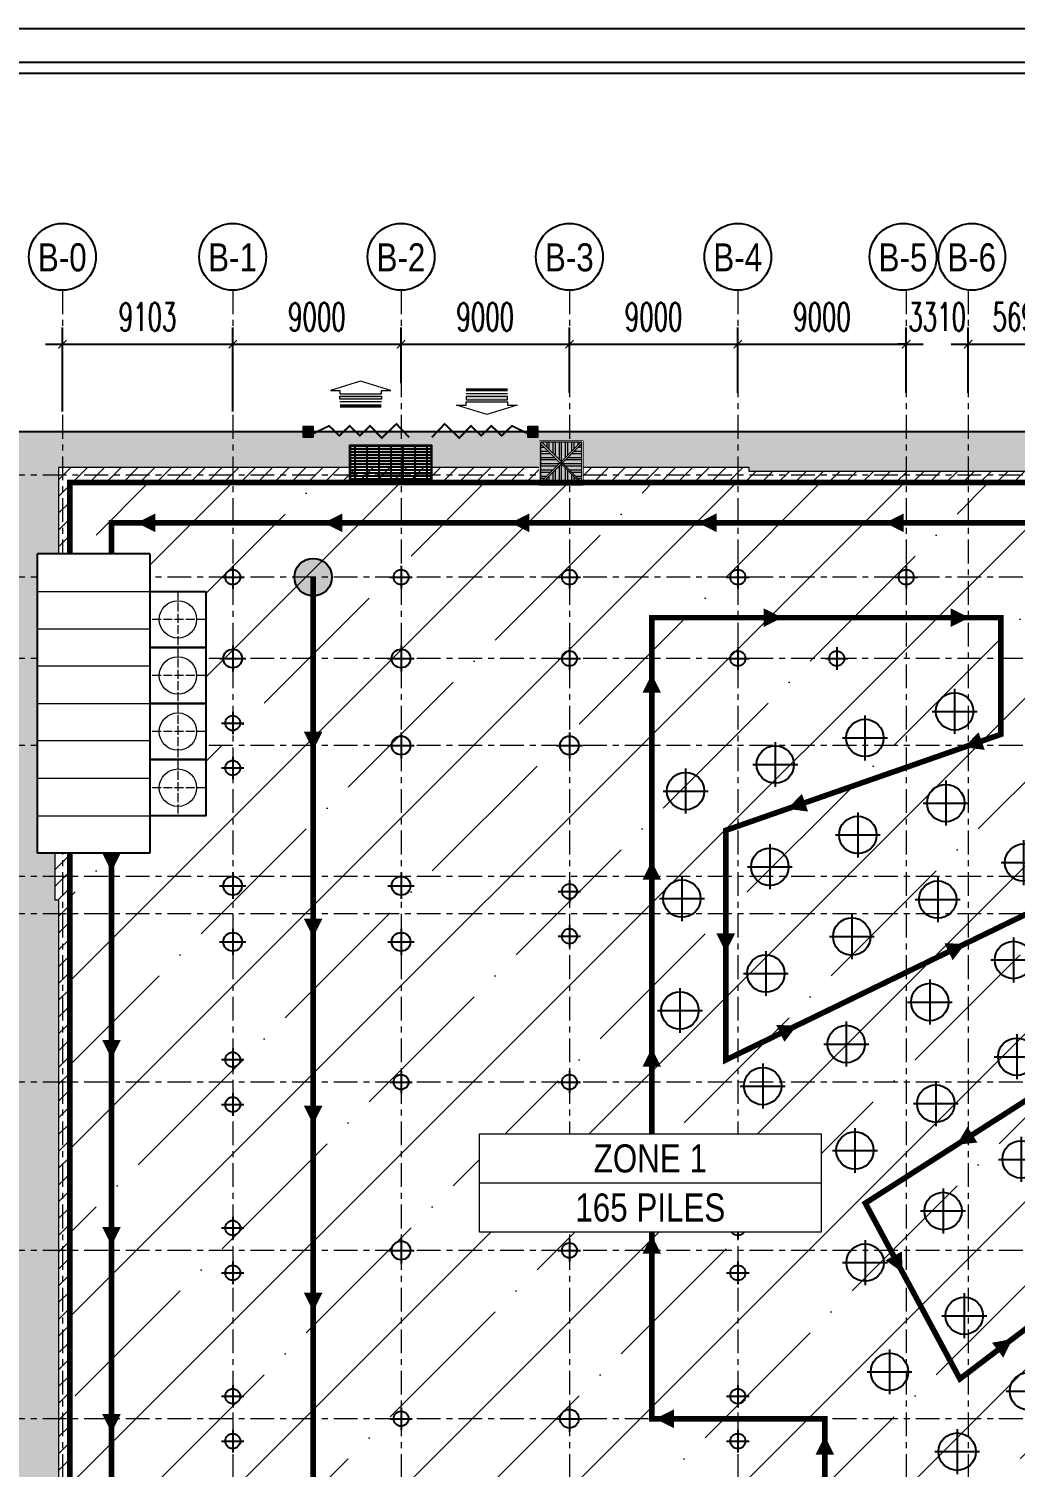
# Model space of a CAD drawing. Header units: millimetres. Extents: x -376071 to 28028791, y -269234 to 29325.
# Drawn here: x -86904 to -34174, y -47595 to 29325 of the extents above; entities that cross this region are included whole.
import ezdxf
from ezdxf.enums import TextEntityAlignment as Align

# ---------------------------------------------------------------- set-up
doc = ezdxf.new("R2010")
doc.units = ezdxf.units.MM
doc.header["$LTSCALE"] = 100
doc.set_wipeout_variables(frame=1)
for name, pattern in [('ACAD_ISO04W100', [30, 24, -3, 0, -3]), ('AUR_Grid Line', [22.225, 12.7, -3.175, 3.175, -3.175]), ('HIDDEN', [0.375, 0.25, -0.125])]:
    doc.linetypes.add(name, pattern=pattern)
doc.layers.add('0 T KY HIEU', color=255, linetype='Continuous', lineweight=9)
doc.layers.add('01. TEXT NOI DUNG', color=7, linetype='Continuous')
doc.styles.add('Arial 0.8', font='arial_0.ttf', dxfattribs={"width": 0.8, "height": 250})
doc.styles.add('DIM', font='vnsimli.shx', dxfattribs={"width": 0.6})
doc.linetypes.add('FENCELINE2', pattern='A,0.25,-0.1,[132,ltypeshp.shx,S=0.1,R=0,X=-0.1,Y=0],-0.1,1', length=1.45)
doc.dimstyles.new('1-100 (x6)', dxfattribs={"dimscale": 600, "dimtxt": 2.5, "dimasz": 0.75, "dimexe": 1.5, "dimexo": 1, "dimgap": 1.2, "dimtad": 1, "dimtoh": 1, "dimdec": 0, "dimzin": 0, "dimdsep": 46, "dimtxsty": 'DIM', "dimblk": 'ARCHTICK', "dimcen": 0.09, "dimdle": 1.5, "dimclrd": 8, "dimclre": 8, "dimclrt": 7, "dimadec": 0, "dimazin": 0, "dimtfac": 1, "dimtdec": 0, "dimtix": 1, "dimtofl": 0, "dimtmove": 0, "dimatfit": 3, "dimfxl": 6, "dimfxlon": 1, "dimtolj": 1, "dimtzin": 0, "dimarcsym": 0})
pattern_1 = [(45, (156703.3, 86475), (-449.0128, 449.0128), [])]
pattern_2 = [(90, (0, 0), (-375, 6e-14), []), (90, (-132.6, 132.6), (-375, 6e-14), [])]
pattern_3 = [(90, (0, 0), (-375, 6e-14), []), (90, (-132.6, 132.6), (-375, 6e-14), [])]
pattern_4 = [(0, (0, 0), (1e-13, 375), []), (0, (132.6, 132.6), (1e-13, 375), [])]

# ---------------------------------------------------------------- blocks, each defined once
blk = doc.blocks.new('_ArchTick')
at = {"color": 0, "linetype": 'ByBlock', "const_width": 0.15}
blk.add_lwpolyline([(-0.5, -0.5), (0.5, 0.5)], dxfattribs=at)
blk = doc.blocks.new('*D111')
at = {"color": 8, "lineweight": -2, "transparency": 16777216}
for p, q in [((0, 95330), (0, 99830)), ((9103, 95330), (9103, 99830)), ((-900, 98930), (10003, 98930))]:
    blk.add_line(p, q, dxfattribs=at)
at = {"layer": 'Defpoints', "color": 0, "lineweight": 0, "transparency": 16777216}
for p in [(9103, 98930), (0, 93113), (9103, 93113)]:
    blk.add_point(p, dxfattribs=at)
at = {"color": 8, "lineweight": -2, "transparency": 16777216, "xscale": 450, "yscale": 450, "zscale": 450, "rotation": 180}
blk.add_blockref('_ArchTick', (0, 98930), dxfattribs=at)
at = {"color": 8, "lineweight": -2, "transparency": 16777216, "xscale": 450, "yscale": 450, "zscale": 450}
blk.add_blockref('_ArchTick', (9103, 98930), dxfattribs=at)
at = {"color": 7, "transparency": 16777216, "insert": (4552, 100400), "char_height": 1500, "attachment_point": 5, "style": 'DIM'}
blk.add_mtext('\\A1;9103', dxfattribs=at)
blk = doc.blocks.new('*D112')
at = {"color": 8, "lineweight": -2, "transparency": 16777216}
for p, q in [((9103, 95330), (9103, 99830)), ((18103, 96846), (18103, 99830)), ((8203, 98930), (19003, 98930))]:
    blk.add_line(p, q, dxfattribs=at)
at = {"layer": 'Defpoints', "color": 0, "lineweight": 0, "transparency": 16777216}
for p in [(18103, 98930), (18103, 96246), (9103, 93113)]:
    blk.add_point(p, dxfattribs=at)
at = {"color": 8, "lineweight": -2, "transparency": 16777216, "xscale": 450, "yscale": 450, "zscale": 450, "rotation": 180}
blk.add_blockref('_ArchTick', (9103, 98930), dxfattribs=at)
at = {"color": 8, "lineweight": -2, "transparency": 16777216, "xscale": 450, "yscale": 450, "zscale": 450}
blk.add_blockref('_ArchTick', (18103, 98930), dxfattribs=at)
at = {"color": 7, "transparency": 16777216, "insert": (13603, 100400), "char_height": 1500, "attachment_point": 5, "style": 'DIM'}
blk.add_mtext('\\A1;9000', dxfattribs=at)
blk = doc.blocks.new('*D113')
at = {"color": 8, "lineweight": -2, "transparency": 16777216}
for p, q in [((18103, 96846), (18103, 99830)), ((27103, 96328), (27103, 99830)), ((17203, 98930), (28003, 98930))]:
    blk.add_line(p, q, dxfattribs=at)
at = {"layer": 'Defpoints', "color": 0, "lineweight": 0, "transparency": 16777216}
for p in [(27103, 98930), (18103, 96246), (27103, 95728)]:
    blk.add_point(p, dxfattribs=at)
at = {"color": 8, "lineweight": -2, "transparency": 16777216, "xscale": 450, "yscale": 450, "zscale": 450, "rotation": 180}
blk.add_blockref('_ArchTick', (18103, 98930), dxfattribs=at)
at = {"color": 8, "lineweight": -2, "transparency": 16777216, "xscale": 450, "yscale": 450, "zscale": 450}
blk.add_blockref('_ArchTick', (27103, 98930), dxfattribs=at)
at = {"color": 7, "transparency": 16777216, "insert": (22603, 100400), "char_height": 1500, "attachment_point": 5, "style": 'DIM'}
blk.add_mtext('\\A1;9000', dxfattribs=at)
blk = doc.blocks.new('*D114')
at = {"color": 8, "lineweight": -2, "transparency": 16777216}
for p, q in [((27103, 96328), (27103, 99830)), ((36103, 96328), (36103, 99830)), ((26203, 98930), (37003, 98930))]:
    blk.add_line(p, q, dxfattribs=at)
at = {"layer": 'Defpoints', "color": 0, "lineweight": 0, "transparency": 16777216}
for p in [(36103, 98930), (27103, 95728), (36103, 95728)]:
    blk.add_point(p, dxfattribs=at)
at = {"color": 8, "lineweight": -2, "transparency": 16777216, "xscale": 450, "yscale": 450, "zscale": 450, "rotation": 180}
blk.add_blockref('_ArchTick', (27103, 98930), dxfattribs=at)
at = {"color": 8, "lineweight": -2, "transparency": 16777216, "xscale": 450, "yscale": 450, "zscale": 450}
blk.add_blockref('_ArchTick', (36103, 98930), dxfattribs=at)
at = {"color": 7, "transparency": 16777216, "insert": (31603, 100400), "char_height": 1500, "attachment_point": 5, "style": 'DIM'}
blk.add_mtext('\\A1;9000', dxfattribs=at)
blk = doc.blocks.new('*D115')
at = {"color": 8, "lineweight": -2, "transparency": 16777216}
for p, q in [((36103, 96328), (36103, 99830)), ((45103, 96328), (45103, 99830)), ((35203, 98930), (46003, 98930))]:
    blk.add_line(p, q, dxfattribs=at)
at = {"layer": 'Defpoints', "color": 0, "lineweight": 0, "transparency": 16777216}
for p in [(45103, 98930), (36103, 95728), (45103, 95728)]:
    blk.add_point(p, dxfattribs=at)
at = {"color": 8, "lineweight": -2, "transparency": 16777216, "xscale": 450, "yscale": 450, "zscale": 450, "rotation": 180}
blk.add_blockref('_ArchTick', (36103, 98930), dxfattribs=at)
at = {"color": 8, "lineweight": -2, "transparency": 16777216, "xscale": 450, "yscale": 450, "zscale": 450}
blk.add_blockref('_ArchTick', (45103, 98930), dxfattribs=at)
at = {"color": 7, "transparency": 16777216, "insert": (40603, 100400), "char_height": 1500, "attachment_point": 5, "style": 'DIM'}
blk.add_mtext('\\A1;9000', dxfattribs=at)
blk = doc.blocks.new('*D116')
at = {"color": 8, "lineweight": -2, "transparency": 16777216}
for p, q in [((45103, 96328), (45103, 99830)), ((48413, 96328), (48413, 99830)), ((45103, 98930), (44653, 98930)), ((48413, 98930), (48863, 98930))]:
    blk.add_line(p, q, dxfattribs=at)
at = {"layer": 'Defpoints', "color": 0, "lineweight": 0, "transparency": 16777216}
for p in [(48413, 98930), (45103, 95728), (48413, 95728)]:
    blk.add_point(p, dxfattribs=at)
at = {"color": 8, "lineweight": -2, "transparency": 16777216, "xscale": 450, "yscale": 450, "zscale": 450}
blk.add_blockref('_ArchTick', (45103, 98930), dxfattribs=at)
at = {"color": 8, "lineweight": -2, "transparency": 16777216, "xscale": 450, "yscale": 450, "zscale": 450, "rotation": 180}
blk.add_blockref('_ArchTick', (48413, 98930), dxfattribs=at)
at = {"color": 7, "transparency": 16777216, "insert": (46758, 100400), "char_height": 1500, "attachment_point": 5, "style": 'DIM'}
blk.add_mtext('\\A1;3310', dxfattribs=at)
blk = doc.blocks.new('*D117')
at = {"color": 8, "lineweight": -2, "transparency": 16777216}
for p, q in [((48413, 96328), (48413, 99830)), ((54103, 96328), (54103, 99830)), ((47513, 98930), (55003, 98930))]:
    blk.add_line(p, q, dxfattribs=at)
at = {"layer": 'Defpoints', "color": 0, "lineweight": 0, "transparency": 16777216}
for p in [(54103, 98930), (48413, 95728), (54103, 95728)]:
    blk.add_point(p, dxfattribs=at)
at = {"color": 8, "lineweight": -2, "transparency": 16777216, "xscale": 450, "yscale": 450, "zscale": 450, "rotation": 180}
blk.add_blockref('_ArchTick', (48413, 98930), dxfattribs=at)
at = {"color": 8, "lineweight": -2, "transparency": 16777216, "xscale": 450, "yscale": 450, "zscale": 450}
blk.add_blockref('_ArchTick', (54103, 98930), dxfattribs=at)
at = {"color": 7, "transparency": 16777216, "insert": (51258, 100400), "char_height": 1500, "attachment_point": 5, "style": 'DIM'}
blk.add_mtext('\\A1;5690', dxfattribs=at)
blk = doc.blocks.new('Pile Round for 02 - MacroMonitored - Ø2000-545968-PILING LAYOUT PLAN')
at = {"color": 1}
for p, q in [((0, 1200), (0, -1200)), ((-1200, 0), (1200, 0))]:
    blk.add_line(p, q, dxfattribs=at)
at = {"color": 7}
blk.add_circle((0, 0), 1000, dxfattribs=at)
blk.add_circle((0, 0), 1000, dxfattribs=at)
blk.add_circle((0, 0), 1000, dxfattribs=at)
blk = doc.blocks.new('Pile Round for 02 - MacroMonitored - Ø1000-545971-PILING LAYOUT PLAN')
at = {"color": 1}
for p, q in [((0, 700), (0, -700)), ((-700, 0), (700, 0))]:
    blk.add_line(p, q, dxfattribs=at)
at = {"color": 7}
blk.add_circle((0, 0), 500, dxfattribs=at)
blk.add_circle((0, 0), 500, dxfattribs=at)
blk.add_circle((0, 0), 500, dxfattribs=at)
blk = doc.blocks.new('d800')
at = {"color": 1}
for p, q in [((-600, 0), (600, 0)), ((0, 600), (0, -600))]:
    blk.add_line(p, q, dxfattribs=at)
at = {"color": 7}
blk.add_circle((0, 0), 400, dxfattribs=at)
blk = doc.blocks.new('MB COC')
for p in [(9103, 86475), (18103, 86475), (27103, 86475), (36103, 86475), (45103, 86475), (27103, 82126), (36103, 82126), (41389, 82126), (9103, 78675), (9103, 76275), (27103, 69675), (27103, 67275), (9103, 60675), (18103, 59475), (27103, 59475), (9103, 58275), (9103, 51675), (36103, 51675), (27103, 50475), (9103, 49275), (36103, 49275), (9103, 42675), (36103, 42675), (18103, 41475), (9103, 40275), (36103, 40275)]:
    blk.add_blockref('d800', p)
at = {"lineweight": 9}
for name, p in [('Pile Round for 02 - MacroMonitored - Ø1000-545971-PILING LAYOUT PLAN', (9103, 82126)), ('Pile Round for 02 - MacroMonitored - Ø1000-545971-PILING LAYOUT PLAN', (18103, 82126)), ('Pile Round for 02 - MacroMonitored - Ø2000-545968-PILING LAYOUT PLAN', (47694, 79298)), ('Pile Round for 02 - MacroMonitored - Ø2000-545968-PILING LAYOUT PLAN', (42900, 77878)), ('Pile Round for 02 - MacroMonitored - Ø1000-545971-PILING LAYOUT PLAN', (18103, 77475)), ('Pile Round for 02 - MacroMonitored - Ø1000-545971-PILING LAYOUT PLAN', (27103, 77475)), ('Pile Round for 02 - MacroMonitored - Ø2000-545968-PILING LAYOUT PLAN', (38106, 76457)), ('Pile Round for 02 - MacroMonitored - Ø2000-545968-PILING LAYOUT PLAN', (33312, 75036)), ('Pile Round for 02 - MacroMonitored - Ø2000-545968-PILING LAYOUT PLAN', (47220, 74394)), ('Pile Round for 02 - MacroMonitored - Ø2000-545968-PILING LAYOUT PLAN', (42519, 72692)), ('Pile Round for 02 - MacroMonitored - Ø2000-545968-PILING LAYOUT PLAN', (51380, 71212)), ('Pile Round for 02 - MacroMonitored - Ø2000-545968-PILING LAYOUT PLAN', (37817, 70989)), ('Pile Round for 02 - MacroMonitored - Ø1000-545971-PILING LAYOUT PLAN', (9103, 69975)), ('Pile Round for 02 - MacroMonitored - Ø1000-545971-PILING LAYOUT PLAN', (18103, 69975)), ('Pile Round for 02 - MacroMonitored - Ø2000-545968-PILING LAYOUT PLAN', (33116, 69287)), ('Pile Round for 02 - MacroMonitored - Ø2000-545968-PILING LAYOUT PLAN', (46788, 69235)), ('Pile Round for 02 - MacroMonitored - Ø2000-545968-PILING LAYOUT PLAN', (42196, 67257)), ('Pile Round for 02 - MacroMonitored - Ø1000-545971-PILING LAYOUT PLAN', (9103, 66975)), ('Pile Round for 02 - MacroMonitored - Ø1000-545971-PILING LAYOUT PLAN', (18103, 66975)), ('Pile Round for 02 - MacroMonitored - Ø2000-545968-PILING LAYOUT PLAN', (50834, 66004)), ('Pile Round for 02 - MacroMonitored - Ø2000-545968-PILING LAYOUT PLAN', (37604, 65279)), ('Pile Round for 02 - MacroMonitored - Ø2000-545968-PILING LAYOUT PLAN', (46367, 63757)), ('Pile Round for 02 - MacroMonitored - Ø2000-545968-PILING LAYOUT PLAN', (33012, 63301)), ('Pile Round for 02 - MacroMonitored - Ø2000-545968-PILING LAYOUT PLAN', (41900, 61511)), ('Pile Round for 02 - MacroMonitored - Ø2000-545968-PILING LAYOUT PLAN', (51015, 60830)), ('Pile Round for 02 - MacroMonitored - Ø2000-545968-PILING LAYOUT PLAN', (37433, 59264)), ('Pile Round for 02 - MacroMonitored - Ø2000-545968-PILING LAYOUT PLAN', (46689, 58322)), ('Pile Round for 02 - MacroMonitored - Ø2000-545968-PILING LAYOUT PLAN', (42363, 55815)), ('Pile Round for 02 - MacroMonitored - Ø2000-545968-PILING LAYOUT PLAN', (51245, 55341)), ('Pile Round for 02 - MacroMonitored - Ø2000-545968-PILING LAYOUT PLAN', (38037, 53308)), ('Pile Round for 02 - MacroMonitored - Ø2000-545968-PILING LAYOUT PLAN', (47075, 52582)), ('Pile Round for 02 - MacroMonitored - Ø1000-545971-PILING LAYOUT PLAN', (18103, 50475)), ('Pile Round for 02 - MacroMonitored - Ø2000-545968-PILING LAYOUT PLAN', (42906, 49822)), ('Pile Round for 02 - MacroMonitored - Ø2000-545968-PILING LAYOUT PLAN', (48210, 46981)), ('Pile Round for 02 - MacroMonitored - Ø2000-545968-PILING LAYOUT PLAN', (44211, 43979)), ('Pile Round for 02 - MacroMonitored - Ø2000-545968-PILING LAYOUT PLAN', (51642, 42946)), ('Pile Round for 02 - MacroMonitored - Ø1000-545971-PILING LAYOUT PLAN', (27103, 41475)), ('Pile Round for 02 - MacroMonitored - Ø2000-545968-PILING LAYOUT PLAN', (47828, 39713))]:
    blk.add_blockref(name, p, dxfattribs=at)
blk = doc.blocks.new('xilo1')
at = {"color": 177, "true_color": 0x293189}
blk.add_wipeout([(-134061, -557802), (-122061, -557802), (-122061, -560802), (-134061, -560802)], dxfattribs=at).translate(0, 0, 2472)
at = {"color": 177, "linetype": 'ACAD_ISO04W100', "lineweight": 0, "ltscale": 0.2, "true_color": 0x293189}
for p, q in [((-132561, -557802, 2472), (-132561, -560802, 2472)), ((-129561, -557802, 2472), (-129561, -560802, 2472)), ((-126561, -557802, 2472), (-126561, -560802, 2472)), ((-123561, -557802, 2472), (-123561, -560802, 2472)), ((-134061, -559302, 2472), (-131061, -559302, 2472)), ((-131061, -559302, 2472), (-128061, -559302, 2472)), ((-128061, -559302, 2472), (-125061, -559302, 2472)), ((-125061, -559302, 2472), (-122061, -559302, 2472))]:
    blk.add_line(p, q, dxfattribs=at)
at = {"color": 177, "true_color": 0x293189, "elevation": 2472}
for points in [[(-134061, -557802), (-131061, -557802), (-131061, -560802), (-134061, -560802)], [(-131061, -557802), (-128061, -557802), (-128061, -560802), (-131061, -560802)], [(-128061, -557802), (-125061, -557802), (-125061, -560802), (-128061, -560802)], [(-125061, -557802), (-122061, -557802), (-122061, -560802), (-125061, -560802)]]:
    blk.add_lwpolyline(points, close=True, dxfattribs=at)
at = {"color": 177, "lineweight": 0, "true_color": 0x293189}
for centre in [(-132561, -559302, 2472), (-129561, -559302, 2472), (-126561, -559302, 2472), (-123561, -559302, 2472)]:
    blk.add_circle(centre, 1000, dxfattribs=at)
blk = doc.blocks.new('tank01')
at = {"color": 177, "true_color": 0x293189}
blk.add_wipeout([(583540.049, 2323781.844), (583552.819, 2323791.483), (583556.434, 2323786.694), (583543.663, 2323777.055)], dxfattribs=at)
for p, q in [((583540.049, 2323781.844), (583552.819, 2323791.483)), ((583552.819, 2323791.483), (583556.434, 2323786.694)), ((583556.434, 2323786.694), (583543.663, 2323777.055)), ((583540.049, 2323781.844), (583543.663, 2323777.055))]:
    blk.add_line(p, q, dxfattribs=at)
at = {"color": 177, "lineweight": 0, "true_color": 0x293189}
for p, q in [((583554.837, 2323785.489), (583551.223, 2323790.278)), ((583549.626, 2323789.073), (583553.241, 2323784.284)), ((583548.03, 2323787.868), (583551.645, 2323783.079)), ((583550.048, 2323781.874), (583546.434, 2323786.663)), ((583544.838, 2323785.458), (583548.452, 2323780.669)), ((583546.856, 2323779.465), (583543.241, 2323784.253)), ((583545.26, 2323778.26), (583541.645, 2323783.049))]:
    blk.add_line(p, q, dxfattribs=at)
blk = doc.blocks.new('MB TV')
at = {"lineweight": 0}
h = blk.add_hatch(dxfattribs=at)
h.set_pattern_fill('ANSI31', color=8, scale=200, style=0)
h.set_pattern_definition(pattern_1)
h.paths.add_polyline_path([(400, 86013), (400, 92334), (-200, 92334), (-200, 86013)], flags=0)
h = blk.add_hatch(dxfattribs=at)
h.set_pattern_fill('ANSI31', color=8, scale=200, style=0)
h.set_pattern_definition(pattern_1)
h.paths.add_polyline_path([(22140, 91534), (36702, 91534), (36702, 92334), (400, 92334), (400, 91534), (13500, 91534)], flags=0)
h = blk.add_hatch(dxfattribs=at)
h.set_pattern_fill('ANSI31', color=8, scale=200, style=0)
h.set_pattern_definition(pattern_1)
h.paths.add_polyline_path([(99903, 91534), (165803, 91534), (165803, 92134), (36702, 92134), (36702, 91534), (91262, 91534)], flags=0)
h = blk.add_hatch(dxfattribs=at)
h.set_pattern_fill('ANSI31', color=8, scale=200, style=0)
h.set_pattern_definition(pattern_1)
h.paths.add_polyline_path([(-400, 69213), (400, 69213), (400, 86013), (-400, 86013), (-400, 80507)], flags=0)
h = blk.add_hatch(dxfattribs=at)
h.set_pattern_fill('ANSI31', color=8, scale=200, style=0)
h.set_pattern_definition(pattern_1)
h.paths.add_polyline_path([(400, 21808), (400, 69213), (-200, 69213), (-200, 21808)], flags=0)
at = {"color": 7, "lineweight": 5}
for points in [[(162399, -197), (166403, 3808), (166403, 46446), (166603, 46446), (166603, 77253), (166403, 77253), (166403, 92134), (36702, 92134), (36702, 92334), (-200, 92334), (-200, 86013), (-400, 86013), (-400, 69213), (-200, 69213), (-200, 21808), (28202, 21808), (28202, 21608), (52834, 21608), (55600, 18842), (55600, -197)], [(56400, 403), (56400, 19174), (53166, 22408), (400, 22408), (400, 91534), (165803, 91534), (165803, 4056), (162151, 403)]]:
    blk.add_lwpolyline(points, close=True, dxfattribs=at)
blk = doc.blocks.new('fsdfsdfsf')
at = {"linetype": 'Continuous', "ltscale": 10}
h = blk.add_hatch(dxfattribs=at)
h.set_pattern_fill('GRATE', color=8, scale=7000, style=0)
h.set_pattern_definition([(9e-14, (-556288.43, 1606329.62), (-3e-13, 218.75), []), (90, (-556288.4, 1606329.6), (-875, -1e-12), [])])
h.paths.add_polyline_path([(-345248, 915482), (-345248, 913041), (-339307, 913041), (-339307, 915482)])
at = {"color": 150}
for points in [[(-345277, 915511), (-345277, 913011), (-339277, 913011), (-339277, 915511)], [(-345248, 915482), (-345248, 913041), (-339307, 913041), (-339307, 915482)]]:
    blk.add_lwpolyline(points, close=True, dxfattribs=at)
blk = doc.blocks.new('T MUI TEN GATE')
at = {"layer": '0 T KY HIEU', "ltscale": 2000, "true_color": 0xff0505}
blk.add_hatch(color=1, dxfattribs=at).paths.add_polyline_path([(374812, 297915), (374812, 298224), (378999, 298224), (378999, 297915)])
at = {"layer": '0 T KY HIEU', "color": 1, "ltscale": 60, "true_color": 0xff0505}
blk.add_line((374812, 298517), (379013, 298517), dxfattribs=at)
at = {"layer": '0 T KY HIEU', "color": 1, "ltscale": 60, "true_color": 0xff0505, "const_width": 311}
blk.add_lwpolyline([(374812, 298925), (379010, 298925)], dxfattribs=at)
at = {"layer": '0 T KY HIEU', "color": 1, "ltscale": 2000, "true_color": 0xff0505}
for points in [[(373843, 297367), (376912, 296411), (379969, 297367), (378999, 297367), (378999, 297704), (374812, 297704), (374812, 297367), (373843, 297367)], [(374812, 297915), (374812, 298224), (378999, 298224), (378999, 297915), (374812, 297915)]]:
    blk.add_lwpolyline(points, dxfattribs=at)
blk = doc.blocks.new('T P BAO VE')
at = {"color": 7, "lineweight": 0}
blk.add_lwpolyline([(-1325, 425), (1325, 425), (1325, 3075), (-1325, 3075)], close=True, dxfattribs=at)
at = {"lineweight": 0}
blk.add_wipeout([(-1325, 425), (1325, 425), (1325, 3075), (-1325, 3075)], dxfattribs=at)
h = blk.add_hatch(dxfattribs=at)
h.set_pattern_fill('STEEL', color=8, scale=3000, angle=315, style=0)
h.set_pattern_definition([(0, (0, 0), (1e-13, 375), []), (0, (132.6, 132.6), (1e-13, 375), [])])
h.paths.add_polyline_path([(71, 1750), (1250, 571), (1250, 2929)])
h.paths.add_polyline_path([(-1250, 2929), (-1250, 571), (-71, 1750)])
h = blk.add_hatch(color=4, dxfattribs=at)
h.set_gradient(color1=(153, 0, 0), one_color=1, tint=1, name='CURVED')
h.paths.add_polyline_path([(-1250, 2929), (-1250, 571), (-71, 1750)])
h = blk.add_hatch(dxfattribs=at)
h.set_pattern_fill('STEEL', color=8, scale=3000, angle=315, style=0)
h.set_pattern_definition(pattern_4)
h.paths.add_polyline_path([(71, 1750), (1250, 571), (1250, 2929)])
h.paths.add_polyline_path([(-1250, 2929), (-1250, 571), (-71, 1750)])
h = blk.add_hatch(dxfattribs=at)
h.set_pattern_fill('STEEL', color=8, scale=3000, angle=315, style=0)
h.set_pattern_definition(pattern_4)
h.paths.add_polyline_path([(71, 1750), (1250, 571), (1250, 2929)])
h.paths.add_polyline_path([(-1250, 2929), (-1250, 571), (-71, 1750)])
h = blk.add_hatch(dxfattribs=at)
h.set_pattern_fill('STEEL', color=8, scale=3000, angle=45, style=0)
h.set_pattern_definition(pattern_2)
h.paths.add_polyline_path([(0, 1821), (1179, 3000), (-1179, 3000)])
h = blk.add_hatch(color=4, dxfattribs=at)
h.set_gradient(color1=(153, 0, 0), one_color=1, tint=1, name='CURVED')
h.paths.add_polyline_path([(1179, 3000), (-1179, 3000), (0, 1821)])
h = blk.add_hatch(dxfattribs=at)
h.set_pattern_fill('STEEL', color=8, scale=3000, angle=45, style=0)
h.set_pattern_definition(pattern_3)
h.paths.add_polyline_path([(0, 1821), (1179, 3000), (-1179, 3000)])
h = blk.add_hatch(dxfattribs=at)
h.set_pattern_fill('STEEL', color=8, scale=3000, angle=45, style=0)
h.set_pattern_definition(pattern_3)
h.paths.add_polyline_path([(0, 1821), (1179, 3000), (-1179, 3000)])
h = blk.add_hatch(color=4, dxfattribs=at)
h.set_gradient(color1=(153, 0, 0), one_color=1, tint=1, name='CURVED')
h.paths.add_polyline_path([(1250, 2929), (71, 1750), (1250, 571)])
h = blk.add_hatch(dxfattribs=at)
h.set_pattern_fill('STEEL', color=8, scale=3000, angle=45, style=0)
h.set_pattern_definition(pattern_2)
h.paths.add_polyline_path([(-1179, 500), (1179, 500), (0, 1679)])
h = blk.add_hatch(color=4, dxfattribs=at)
h.set_gradient(color1=(153, 0, 0), one_color=1, tint=1, name='CURVED')
h.paths.add_polyline_path([(0, 1679), (-1179, 500), (1179, 500)])
h = blk.add_hatch(dxfattribs=at)
h.set_pattern_fill('STEEL', color=8, scale=3000, angle=45, style=0)
h.set_pattern_definition(pattern_3)
h.paths.add_polyline_path([(-1179, 500), (1179, 500), (0, 1679)])
h = blk.add_hatch(dxfattribs=at)
h.set_pattern_fill('STEEL', color=8, scale=3000, angle=45, style=0)
h.set_pattern_definition(pattern_3)
h.paths.add_polyline_path([(-1179, 500), (1179, 500), (0, 1679)])
at = {"color": 7, "lineweight": 0}
for p, q in [((1179, 3000), (-1250, 571)), ((1179, 3000), (-1250, 571)), ((1179, 3000), (-1250, 571)), ((-1250, 2929), (1179, 500)), ((-1250, 2929), (1179, 500)), ((-1250, 2929), (1179, 500)), ((-1179, 3000), (1250, 571)), ((-1179, 3000), (1250, 571)), ((-1179, 3000), (1250, 571)), ((1250, 2929), (-1179, 500)), ((1250, 2929), (-1179, 500)), ((1250, 2929), (-1179, 500))]:
    blk.add_line(p, q, dxfattribs=at)
at = {"color": 8, "lineweight": 0}
for p, q in [((-71, 1750), (71, 1750)), ((-71, 1750), (71, 1750)), ((-71, 1750), (71, 1750)), ((0, 1821), (0, 1679)), ((0, 1821), (0, 1679)), ((0, 1821), (0, 1679))]:
    blk.add_line(p, q, dxfattribs=at)
at = {"color": 7, "lineweight": 0}
blk.add_lwpolyline([(-1250, 500), (1250, 500), (1250, 3000), (-1250, 3000)], close=True, dxfattribs=at)
blk.add_lwpolyline([(-1250, 500), (1250, 500), (1250, 3000), (-1250, 3000)], close=True, dxfattribs=at)
blk.add_lwpolyline([(-1250, 500), (1250, 500), (1250, 3000), (-1250, 3000)], close=True, dxfattribs=at)
blk = doc.blocks.new('Cong ra vao')
at = {"linetype": 'Continuous', "true_color": 0xff0505}
for points in [[(29059, -31148), (28521, -31148), (28521, -31686), (29059, -31686)], [(41060, -31148), (40521, -31148), (40521, -31686), (41060, -31686)]]:
    blk.add_hatch(color=1, dxfattribs=at).paths.add_polyline_path(points)
at = {"color": 1, "linetype": 'Continuous', "true_color": 0xff0505, "elevation": 0}
for points in [[(29059, -31148), (28521, -31148), (28521, -31686), (29059, -31686)], [(28521, -31686), (29059, -31686), (29059, -31148), (28521, -31148)], [(41060, -31148), (40521, -31148), (40521, -31686), (41060, -31686)], [(40521, -31686), (41060, -31686), (41060, -31148), (40521, -31148)]]:
    blk.add_lwpolyline(points, close=True, dxfattribs=at)
at = {"color": 1, "linetype": 'Continuous', "true_color": 0xff0505, "const_width": 100, "elevation": 0}
for points in [[(29059, -31516), (29904, -31104), (30452, -31629), (31000, -31104), (31548, -31629), (32096, -31104), (32718, -31754), (33502, -31003), (34184, -31716), (34184, -31716), (34184, -31716), (34184, -31716), (34184, -31716)], [(40521, -31516), (39677, -31104), (39128, -31629), (38580, -31104), (38032, -31629), (37484, -31104), (36862, -31754), (36078, -31003), (35396, -31716), (35396, -31716), (35396, -31716), (35396, -31716), (35396, -31716)]]:
    blk.add_lwpolyline(points, dxfattribs=at)
at = {"yscale": 0.527888848040613, "zscale": 0.527888848040613}
for p, xscale, rotation in [((230556, 127757), 0.527888848040613, 180.0000000000003), ((237300, -186971), -0.527888848040613, 359.9999999999997)]:
    blk.add_blockref('T MUI TEN GATE', p, dxfattribs=dict(at, xscale=xscale, rotation=rotation))
at = {"color": 7, "xscale": 0.7333333226576169, "yscale": 0.7333333226576169, "zscale": 0.7333333226576169, "rotation": 180.0000000000017}
blk.add_blockref('fsdfsdfsf', (-217803, 637393, 0), dxfattribs=at)
at = {"xscale": 0.8819090608653201, "yscale": 0.8819090608653201, "zscale": 0.8819090608653201, "rotation": 270}
blk.add_blockref('T P BAO VE', (40772, -33086, 0), dxfattribs=at)
blk = doc.blocks.new('cong hang rao')
at = {"color": 5, "linetype": 'FENCELINE2', "ltscale": 50}
blk.add_lwpolyline([(168606, 94253), (-2398, 94253), (-2398, 19604), (53600, 19608), (53602, -2400), (168606, -2400)], close=True, dxfattribs=at)
blk.add_blockref('Cong ra vao', (-15648, 125670, 0))
blk = doc.blocks.new('*U27')
at = {"color": 6}
blk.add_lwpolyline([(0, 0, 1000, 0, 0), (1000, 0, 0, 0, 0)], format="xyseb", dxfattribs=at)
blk = doc.blocks.new('*U28')
at = {"color": 0, "linetype": 'ByBlock', "lineweight": -2, "transparency": 16777216}
for p, rotation in [((-80141, 2907), 180), ((-70141, 2907), 180), ((-60141, 2907), 180), ((-50141, 2907), 180), ((-40141, 2907), 180), ((-82484, -4750), 269.9999999999999), ((-82484, -14750), 269.9999999999999), ((-82484, -24750), 269.9999999999999), ((-82484, -34750), 269.9999999999999), ((-82484, -44750), 269.9999999999999)]:
    blk.add_blockref('*U27', p, dxfattribs=dict(at, rotation=rotation))
blk = doc.blocks.new('*U31')
at = {"color": 1}
blk.add_lwpolyline([(932, 0, 1000, 0, 0), (-68, 0, 0, 0, 0)], format="xyseb", dxfattribs=at)
blk = doc.blocks.new('*U32')
at = {"color": 0, "linetype": 'ByBlock', "lineweight": -2, "transparency": 16777216}
for p, rotation in [((-46688, -2166), 180), ((-36688, -2166), 180), ((-53603, -5251), 270.0000000000001), ((-71702, -9191), 89.99999999999993), ((-36849, -9072), 19.24000133490424), ((-46291, -12367), 19.24000133490424), ((-53603, -15251), 270.0000000000001), ((-71702, -19191), 89.99999999999993), ((-49645, -19985), 90.00000000000011), ((-36898, -19626), 205.9002890305396), ((-45894, -23994), 205.9002890305396), ((-53603, -25251), 270.0000000000001), ((-71702, -29191), 89.99999999999993), ((-37247, -30314), 32.60475335640791), ((-53603, -35251), 270.0000000000001), ((-40229, -37114), 118.2936910019328), ((-71702, -39191), 89.99999999999993), ((-34374, -40773), 217.2524611063078), ((-44351, -45999), 269.9999999999999)]:
    blk.add_blockref('*U31', p, dxfattribs=dict(at, rotation=rotation))
blk.add_blockref('*U31', (-53352, -45000), dxfattribs=at)
blk = doc.blocks.new('Tag')
at = {"lineweight": 0, "ltscale": 2000}
blk.add_wipeout([(-2500, 4200), (12100, 4200), (12100, 0), (-2500, 0)], dxfattribs=at)
blk.add_line((-2500, 2100), (12100, 2100), dxfattribs=at)
blk.add_line((-2500, 2100), (12100, 2100), dxfattribs=at)
blk.add_line((-2500, 2100), (12100, 2100), dxfattribs=at)
blk.add_lwpolyline([(-2500, 4200), (12100, 4200), (12100, 0), (-2500, 0)], close=True, dxfattribs=at)
at = {"ltscale": 2000, "style": 'Arial 0.8', "width": 0.8}
for tag, p in [('TENCAUKIEN', (4800, 3150)), ('SOHIEU', (4800, 1050))]:
    blk.add_attdef(tag, text='', height=1200, dxfattribs=at).set_placement(p, align=Align.MIDDLE_CENTER)
blk = doc.blocks.new('Khung A3 COR3')
at = {"ltscale": 2000}
for points in [[(420, 0), (420, 297), (0, 297), (0, 0)], [(417, 3), (417, 294), (3, 294), (3, 3)], [(365, 4), (365, 293), (4, 293), (4, 4)]]:
    blk.add_lwpolyline(points, close=True, dxfattribs=at)
at = {"style": 'Arial 0.8', "width": 0.8}
blk.add_attdef('TENBANVE_001', (387.9, 33.5), '', height=2.5, dxfattribs=at)
blk.add_attdef('SOHIEU', text='', height=2.5, dxfattribs=at).set_placement((391, 7.25), align=Align.MIDDLE_CENTER)
blk = doc.blocks.new('GRID')
at = {"color": 8, "linetype": 'AUR_Grid Line', "lineweight": 0}
for p, q in [((0, 101816.4), (0, -11839.9)), ((9103.2, 101816.4), (9103.2, -11839.9)), ((18103.3, 101816.4), (18103.3, -11839.9)), ((27103.3, 101816.4), (27103.3, -11839.9)), ((36103.3, 101816.4), (36103.3, -11839.9)), ((45103.3, 101816.4), (45103.3, -11839.9)), ((48413.3, 101816.4), (48413.3, -11839.9)), ((175793.1, 91938), (-10486.6, 91938)), ((175793.1, 86475), (-10486.6, 86475)), ((175792.1, 82125.2), (-10487.6, 82125.2)), ((175793.1, 77475), (-10486.6, 77475)), ((175793.1, 70475), (-10486.6, 70475)), ((175793.1, 68475), (-10486.6, 68475)), ((175793.1, 59475), (-10486.6, 59475)), ((175793.1, 50475), (-10486.6, 50475)), ((175793.1, 41475), (-10486.6, 41475))]:
    blk.add_line(p, q, dxfattribs=at)
at = {"color": 7}
for centre in [(0, 103604.8), (9103.2, 103604.8), (18103.3, 103604.8), (27103.3, 103604.8), (36103.3, 103604.8), (44938.8, 103604.8), (48610.8, 103604.8)]:
    blk.add_circle(centre, 1788.4, dxfattribs=at)
at = {"layer": '01. TEXT NOI DUNG', "color": 7, "char_height": 1500, "width": 3132, "attachment_point": 2, "line_spacing_factor": 0.968573, "style": 'Arial 0.8'}
for s, insert in [('B-0', (-6.1, 104328.5)), ('B-1', (9097, 104328.5)), ('B-2', (18097.2, 104328.5)), ('B-3', (27097.2, 104328.5)), ('B-4', (36097.2, 104328.5)), ('B-5', (44932.6, 104328.5)), ('B-6', (48604.6, 104328.5))]:
    blk.add_mtext(s, dxfattribs=dict(at, insert=insert))
dim = blk.add_linear_dim(base=(9103.2, 98930), p1=(0, 93112.9), p2=(9103.2, 93112.9), dimstyle='1-100 (x6)')
dim.commit()
dim.dimension.update_dxf_attribs({"geometry": '*D111', "text_midpoint": (4551.6, 100400)})
for base, p1, p2, picture, middle in [((18103.3, 98930), (9103.2, 93112.9), (18103.3, 96245.8), '*D112', (13603.2, 100400)), ((27103.3, 98930), (18103.3, 96245.8), (27103.3, 95728.1), '*D113', (22603.3, 100400)), ((36103.3, 98930), (27103.3, 95728.1), (36103.3, 95728.1), '*D114', (31603.3, 100400)), ((45103.3, 98930), (36103.3, 95728.1), (45103.3, 95728.1), '*D115', (40603.3, 100400)), ((48413.3, 98930), (45103.3, 95728.1), (48413.3, 95728.1), '*D116', (46758.3, 100400)), ((54103.3, 98930), (48413.3, 95728.1), (54103.3, 95728.1), '*D117', (51258.3, 100400))]:
    dim = blk.add_linear_dim(base=base, p1=p1, p2=p2, dimstyle='1-100 (x6)', override={"dimtmove": 1})
    dim.commit()
    dim.dimension.update_dxf_attribs({"geometry": picture, "text_midpoint": middle})

msp = doc.modelspace()

# ---------------------------------------------------------------- hatches: boundary and pattern name
h = msp.add_hatch()
h.set_pattern_fill('AR-HBONE', color=8, scale=10)
h.set_pattern_definition([(45, (-171672.8, 199586.2), (1e-13, 1436.841), [3048, -1016]), (135, (-170954.4, 200304.7), (1e-13, 1436.841), [3048, -1016])])
h.paths.add_polyline_path([(77292.8, -86671.5), (81296.9, -82667.4), (81296.9, -40028.9), (81496.9, -40028.9), (81496.9, -9221.5), (81296.9, -9221.5), (81296.9, 5659.3), (-48404.8, 5659.3), (-48404.8, 5859.3), (-85306.4, 5859.3), (-85306.4, -461.5), (-85506.4, -461.5), (-85506.4, -17261.5), (-85306.4, -17261.5), (-85306.4, -64667), (-56904.5, -64667), (-56904.5, -64867), (-32272.1, -64867), (-29506.4, -67632.7), (-29506.4, -86671.5)], flags=16)
h.paths.add_polyline_path([(83499.1, 7778.5), (-87504.8, 7778.5), (-87504.8, -66871.2), (-31506.5, -66866.7), (-31504.1, -88875.2), (83499.1, -88875.2)])

# ---------------------------------------------------------------- block references
for name in ['GRID', 'MB TV']:
    msp.add_blockref(name, (-85106.4, -86475))
at = {"color": 0}
msp.add_blockref('MB COC', (-85106.4, -86475), dxfattribs=at)

# ---------------------------------------------------------------- next in the draw order: block references
at = {"linetype": 'Continuous'}
msp.add_blockref('cong hang rao', (-85106.4, -86475), dxfattribs=at)

# ---------------------------------------------------------------- next in the draw order: hatches: boundary and pattern name
at = {"lineweight": 0, "transparency": 33554559}
h = msp.add_hatch(dxfattribs=at)
h.set_pattern_fill('ANSI35', color=1, scale=1000)
h.set_pattern_definition([(45, (71597, 0), (-4490.13, 4490.13), []), (45, (76087, 0), (-4490.13, 4490.13), [7937.5, -1587.5, 0, -1587.5])])
h.paths.add_polyline_path([(-23428.6, 5059.3), (-84706.4, 5059.3), (-84706.4, -64067), (-31940.7, -64067), (-28706.4, -67301.3), (-28706.4, -86071.5), (48125.9, -86071.5), (48125.9, -60974.3), (27160.3, -36000), (13996.9, -49748.8), (-23428.6, -23038.4)])
h = msp.add_hatch(color=1)
h.dxf.hatch_style = 1
edge = h.paths.add_edge_path()
edge.add_arc((-71702.4, 0), 1000, 0, 360)

# ---------------------------------------------------------------- next in the draw order: linework, layer by layer
at = {"const_width": 300}
msp.add_lwpolyline([(-23428.6, 5059.3), (-84706.4, 5059.3), (-84706.4, -64067), (-31940.7, -64067), (-28706.4, -67301.3), (-28706.4, -86071.5), (48125.9, -86071.5), (48125.9, -60974.3), (27160.3, -36000), (13996.9, -49748.8), (-23428.6, -23038.4)], close=True, dxfattribs=at)
at = {"color": 6, "linetype": 'HIDDEN', "ltscale": 100, "const_width": 300}
msp.add_lwpolyline([(-26362.2, -84516.6), (78036.5, -84516.6), (78036.5, 2907.1), (-82484.5, 2907.1), (-82484.5, -61588.2), (-27199.5, -61588.2), (-27199.5, -82020.6), (-27199.5, -82020.6)], dxfattribs=at)
at = {"color": 1, "const_width": 300}
for points in [[(-71702.4, 0), (-71702.4, -54000), (-44350.5, -53837.2), (-44350.5, -45000), (-53603, -45000), (-53603, -2166), (-34945.9, -2166), (-34945.9, -8407.5), (-49644.9, -13537.8), (-49644.9, -25815.7), (-28551.6, -15573.3)], [(-26705.4, -23570.9), (-42188.6, -33474.7), (-37131.3, -42869.7), (-19607.6, -29543.1)]]:
    msp.add_lwpolyline(points, dxfattribs=at)
at = {"color": 1}
msp.add_circle((-71702.4, 0), 1000, dxfattribs=at)

# ---------------------------------------------------------------- next in the draw order: block references
at = {"color": 6}
msp.add_blockref('*U28', (0, 0), dxfattribs=at)
msp.add_blockref('*U32', (0, 0))

# ---------------------------------------------------------------- next in the draw order: block references
at = {"xscale": 0.9999739907798362, "yscale": 0.9999740719906094, "zscale": 0.9999739250811217, "rotation": 270.0000016458916}
msp.add_blockref('xilo1', (480356.6, -134815.3, -2471.7), dxfattribs=at)
at = {"xscale": 1.25, "yscale": 1.25, "zscale": 1.25}
msp.add_blockref('Tag', (-59680.2, -35017.2), dxfattribs=at).add_auto_attribs({'SOHIEU': '165 PILES', 'TENCAUKIEN': 'ZONE 1'})

# ---------------------------------------------------------------- next in the draw order: block references
at = {"xscale": 999.9999999999977, "yscale": 999.9999999999977, "zscale": 999.9999999999977, "rotation": 232.9548993539203}
msp.add_blockref('tank01', (-1503283827.2, 1865707702.3, 0), dxfattribs=at)

# ---------------------------------------------------------------- next in the draw order: block references
at = {"xscale": 600, "yscale": 600, "zscale": 600}
msp.add_blockref('Khung A3 COR3', (-113282, -148875.2, -3.5), dxfattribs=at)

doc.saveas('drawing.dxf')
